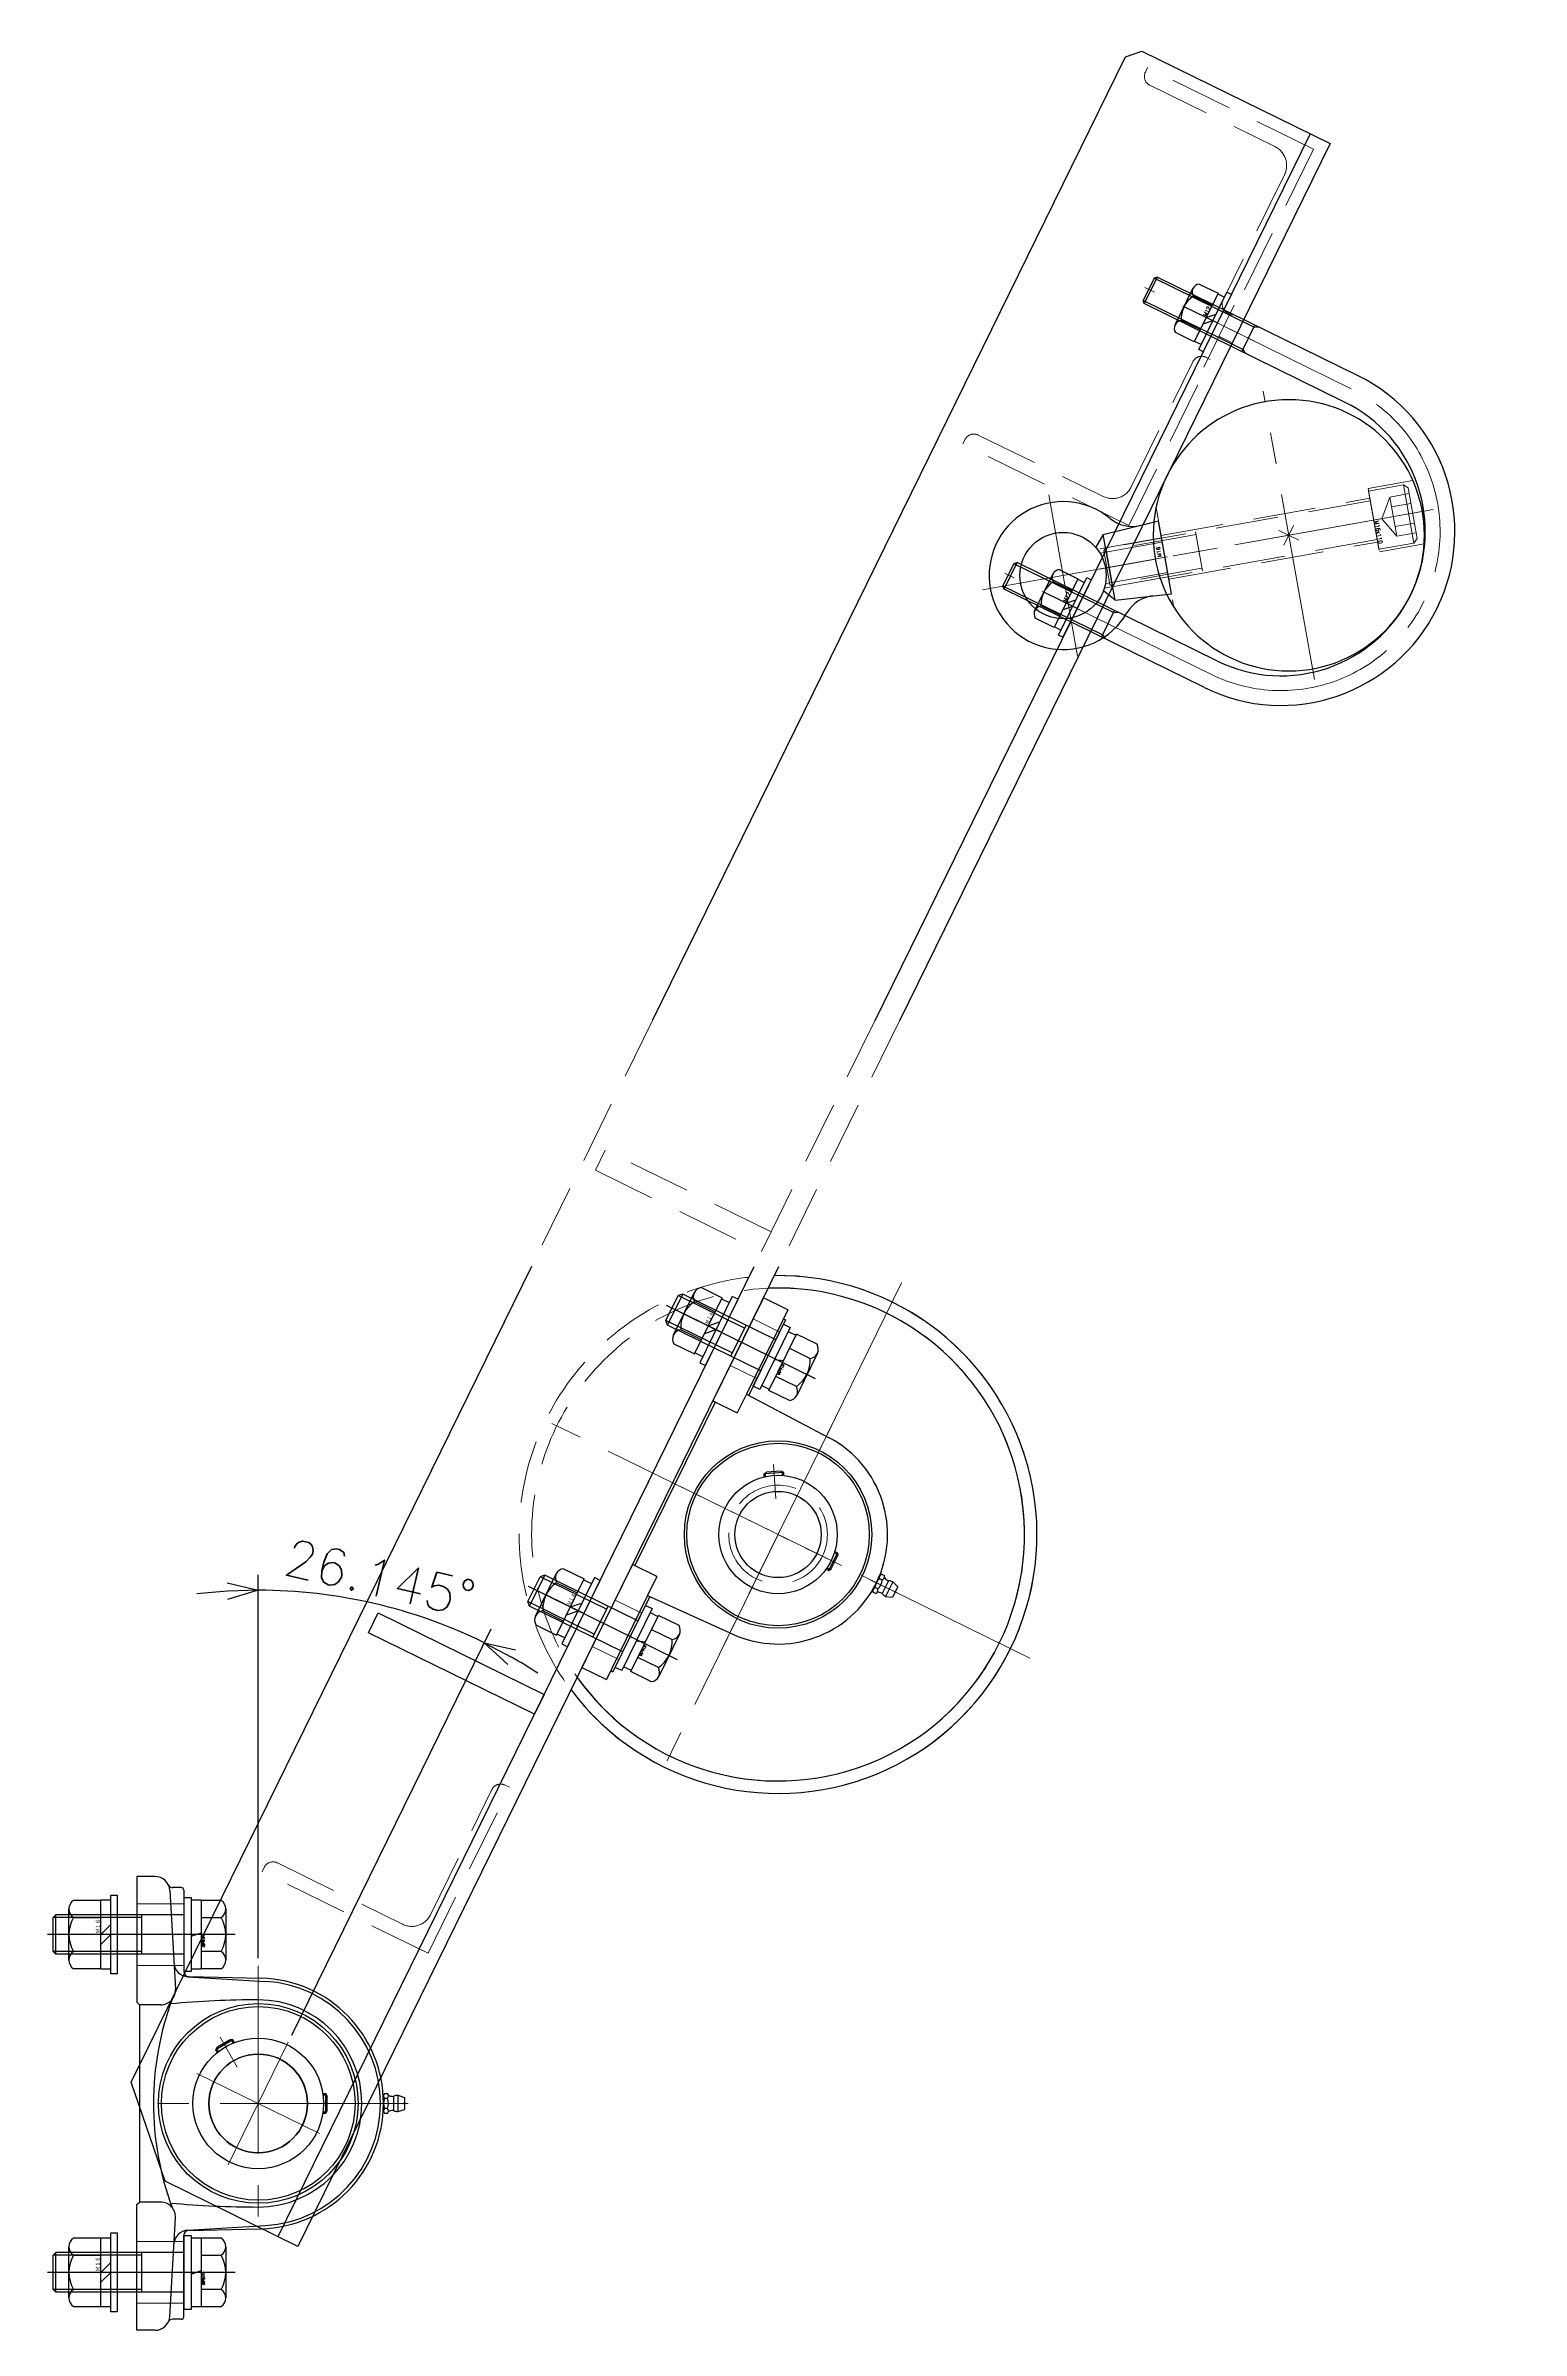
# Model space of a CAD drawing. Header units: millimetres. Extents: x -8731 to 85711, y -14522 to 31379.
# Drawn here: x 2239 to 2837, y -2990 to -2064 of the extents above; entities that cross this region are included whole.
import ezdxf

# ---------------------------------------------------------------- set-up
doc = ezdxf.new("R2010")
doc.units = ezdxf.units.MM
doc.header["$LTSCALE"] = 4
doc.header["$PDMODE"] = 99
doc.header["$PDSIZE"] = 1
doc.linetypes.add('CENTER2', pattern=[28.575, 19.05, -3.175, 3.175, -3.175])
doc.linetypes.add('HIDDEN', pattern=[9.525, 6.35, -3.175])
for name, color, linetype, lineweight in [('04_HIDDEN', 2, 'HIDDEN', 13), ('05_CENTER', 4, 'CENTER2', 13), ('08_DIM', 3, 'Continuous', 13)]:
    doc.layers.add(name, color=color, linetype=linetype, lineweight=lineweight)
doc.layers.add('10_DRAFT', color=8, linetype='Continuous', lineweight=0, plot=False)
doc.styles.add('KANJI0', font='txt.shx', dxfattribs={"width": 0.9, "height": 30, "bigfont": 'bigfont'})
doc.styles.add('KSS_TXT', font='txt.shx', dxfattribs={"bigfont": 'extfont2.shx'})
doc.dimstyles.new('KSS_DIM', dxfattribs={"dimscale": 3, "dimtxt": 3, "dimasz": 2.5, "dimexe": 1.25, "dimexo": 0.625, "dimtad": 1, "dimdsep": 46, "dimtxsty": 'KSS_TXT', "dimblk": 'OPEN30', "dimcen": 0, "dimazin": 2, "dimtfac": 0.75, "dimtmove": 0, "dimatfit": 3, "dimldrblk": 'OPEN30', "dimfxl": 1, "dimtolj": 1, "dimarcsym": 0})

# ---------------------------------------------------------------- blocks, each defined once
blk = doc.blocks.new('_Open30')
at = {"color": 0, "linetype": 'ByBlock', "lineweight": -2}
for p, q in [((-1, 0.268), (0, 0)), ((0, 0), (-1, -0.268)), ((0, 0), (-1, 0))]:
    blk.add_line(p, q, dxfattribs=at)
blk = doc.blocks.new('*D1058')
at = {"layer": '08_DIM', "color": 0, "lineweight": -2, "transparency": 16777216}
for p, q in [((2325.23, -2839.06), (2325.23, -2683.65)), ((2338.82, -2870.33), (2419.68, -2705.58))]:
    blk.add_line(p, q, dxfattribs=at)
for start, end in [(93.4422, 96.8844), (63.85466, 90), (56.97026, 60.41246)]:
    blk.add_arc((2325.23, -2898), 208.1, start, end, dxfattribs=at)
at = {"layer": 'Defpoints', "color": 0, "transparency": 16777216}
for p in [(2387.57, -2699.46), (2325.23, -2842.18), (2337.44, -2873.13), (2313.03, -2922.86), (2325.23, -2953.81)]:
    blk.add_point(p, dxfattribs=at)
at = {"layer": '08_DIM', "color": 0, "lineweight": -2, "transparency": 16777216, "xscale": 12.5, "yscale": 12.5, "zscale": 12.5}
for p, rotation in [((2325.23, -2689.9), 1.721099019032451), ((2416.93, -2711.19), 152.1335579825135)]:
    blk.add_blockref('_Open30', p, dxfattribs=dict(at, rotation=rotation))
at = {"layer": '08_DIM', "color": 0, "transparency": 16777216, "insert": (2374.71, -2684.94), "char_height": 15, "attachment_point": 5, "rotation": 346.92733, "style": 'KSS_TXT'}
blk.add_mtext('\\A1;26.145%%d', dxfattribs=at)
blk = doc.blocks.new('M16Nza_1_1_1')
at = {"color": 0}
for p, q in [((-10.39, 19.6), (10.39, 19.6)), ((-13.85, 17.74), (-13.85, 6.6)), ((-6.92, 6.6), (-6.92, 17.74)), ((6.93, 17.74), (6.93, 6.6)), ((13.85, 6.6), (13.85, 17.74)), ((-14, 2.6), (-14, 6.6)), ((-14, 6.6), (14, 6.6)), ((-4, 6.6), (0, 2.6)), ((0, 6.6), (4, 2.6)), ((14, 6.6), (14, 2.6))]:
    blk.add_line(p, q, dxfattribs=at)
at = {"color": 0, "linetype": 'CENTER2'}
blk.add_line((0, 0), (0, 19.6), dxfattribs=at)
at = {"color": 0}
blk.add_lwpolyline([(-16, 2.6), (16, 2.6), (16, 0), (-16, 0)], close=True, dxfattribs=at)
for centre, radius, start, end in [((-10.39, 15.44), 4.16, 33.626, 146.374), ((0, 5.75), 13.85, 60, 120), ((10.39, 15.44), 4.16, 33.626, 146.374)]:
    blk.add_arc(centre, radius, start, end, dxfattribs=at)
at = {"layer": '10_DRAFT', "style": 'KANJI0', "width": 0.82}
blk.add_text('Ｍ１６', height=1.714, dxfattribs=at).set_placement((0.41, 6.78))
blk = doc.blocks.new('A$C5136444F_1_1_1')
at = {"color": 0, "linetype": 'CENTER2'}
blk.add_line((0, 20.91), (0, -56), dxfattribs=at)
at = {"color": 0}
for p, q in [((-13.85, 15.14), (-13.85, 7)), ((-10.39, 17), (10.39, 17)), ((-6.92, 7), (-6.92, 15.14)), ((6.92, 15.14), (6.92, 7)), ((13.85, 7), (13.85, 15.14)), ((-15, 0), (-15, 3)), ((-15, 3), (15, 3)), ((-15, 0), (15, 0)), ((-14, 3), (-14, 7)), ((-14, 7), (14, 7)), ((-8, 0), (-8, -51.92)), ((0.73, 3), (-0.73, 7)), ((8, 0), (8, -51.92)), ((14, 7), (14, 3)), ((15, 3), (15, 0)), ((8, -17), (-8, -17)), ((-6.92, -17), (-6.92, -53)), ((6.92, -17), (6.92, -53)), ((8, -51.92), (-8, -51.92)), ((-8, -51.92), (-6.92, -53)), ((6.92, -53), (-6.92, -53)), ((8, -51.92), (6.92, -53))]:
    blk.add_line(p, q, dxfattribs=at)
for centre, radius, start, end in [((-10.39, 12.84), 4.16, 33.626, 146.374), ((0, 3.15), 13.85, 60, 120), ((10.39, 12.84), 4.16, 33.626, 146.374)]:
    blk.add_arc(centre, radius, start, end, dxfattribs=at)
at = {"layer": '10_DRAFT', "style": 'KANJI0', "width": 0.82}
blk.add_text('M16x60', height=1, dxfattribs=at).set_placement((0.41, 7.48))
blk = doc.blocks.new('MUCAP208Ja_1_1')
at = {"color": 0}
for p, q in [((-3.3, 105.8), (-2.4, 108.5)), ((-3.3, 105.8), (3.3, 105.8)), ((-2.8, 104.05), (2.8, 104.05)), ((-2.4, 108.5), (2.4, 108.5)), ((3.3, 105.8), (2.4, 108.5)), ((-4.04, 100.37), (-4.04, 101.63)), ((3.03, 100), (-3.03, 100)), ((-2.02, 101.63), (-2.02, 100.37)), ((2.02, 101.63), (2.02, 100.37)), ((4.04, 101.63), (4.04, 100.37)), ((-4, 76.6), (-2.96, 77.2)), ((4, 76.6), (-4, 76.6)), ((-4, 75.4), (-4, 76.6)), ((-3.45, 75.47), (-3.45, 76.92)), ((2.96, 77.2), (-2.96, 77.2)), ((4, 76.6), (2.96, 77.2)), ((3.45, 75.47), (3.45, 76.92)), ((4, 75.4), (4, 76.6)), ((-51.46, 20.95), (-50.79, 50.36)), ((-51.4, 20.65), (-49.5, 52.18)), ((51.4, 20.65), (49.5, 52.18)), ((51.46, 20.95), (50.79, 50.36)), ((-24.69, 39.57), (-25.73, 38.96)), ((-24.48, 39.05), (-25.73, 38.33)), ((-25.73, 38.96), (-21.73, 32.04)), ((-25.73, 38.96), (-25.73, 37.76)), ((-25.73, 37.76), (-22.77, 32.64)), ((-21.73, 32.04), (-22.77, 32.64)), ((-21.03, 33.07), (-22.28, 32.35)), ((-20.69, 32.64), (-21.73, 32.04)), ((-86.5, 19), (-53.46, 19)), ((86.5, 19), (53.46, 19)), ((-87.5, 18), (-87.5, 14.53)), ((-86.35, 13.33), (-46.35, 15.63)), ((-40, 9.64), (-40, 1)), ((40, 9.64), (40, 1)), ((86.35, 13.33), (46.35, 15.63)), ((87.5, 18), (87.5, 14.53)), ((-92, 7.34), (-92, 0)), ((-92, 0), (-41, 0)), ((-41, 0), (-40, 1)), ((-40, 1), (40, 1)), ((41, 0), (40, 1)), ((92, 0), (41, 0)), ((92, 7.34), (92, 0))]:
    blk.add_line(p, q, dxfattribs=at)
for radius in [40.5, 39.25, 26.5, 20]:
    blk.add_circle((0, 49.2), radius, dxfattribs=at)
for centre, radius, start, end in [((-3.03, 100.44), 1.56, 49.73979, 130.26021), ((0, 105.8), 3.3, 180, 208.06161), ((-8.79, 104.42), 6, 336.17154, 353.89834), ((-3.62, 103.87), 0.8, 353.89834, 28.06161), ((0, 96.3), 5.7, 69.22909, 110.77091), ((0, 107.01), 1.59, 69.55499, 110.44501), ((3.03, 100.44), 1.56, 49.73979, 130.26021), ((3.62, 103.87), 0.8, 151.93839, 186.10166), ((8.79, 104.42), 6, 186.10166, 203.82846), ((0, 105.8), 3.3, 331.93839, 0), ((0, 49.2), 50.8, 1.3029, 178.6971), ((0, 49.2), 49.59, 3.44631, 176.55369), ((-3.03, 101.56), 1.56, 229.73979, 310.26021), ((0, 105.7), 5.7, 249.22909, 290.77091), ((3.03, 101.56), 1.56, 229.73979, 310.26021), ((0, 49.2), 42, 0, 180), ((350.17, 49.2), 392.17, 180, 185.20269), ((-350.17, 49.2), 392.17, 354.79731, 0), ((-86.5, 18), 1, 90, 180), ((-57.39, 21.01), 6, 273.30187, 356.55369), ((-53.46, 21), 2, 270, 358.6971), ((57.39, 21.01), 6, 183.44631, 266.69813), ((53.46, 21), 2, 181.3029, 270), ((86.5, 18), 1, 0, 90), ((-86, 7.34), 6, 93.30187, 180), ((-89.5, 14.53), 2, 295.94448, 0), ((-46, 9.64), 6, 0, 93.30187), ((0, 127.7), 121, 249.57682, 290.42318), ((46, 9.64), 6, 86.69813, 180), ((86, 7.34), 6, 0, 86.69813), ((89.5, 14.53), 2, 180, 244.05552)]:
    blk.add_arc(centre, radius, start, end, dxfattribs=at)
at = {"layer": '04_HIDDEN', "color": 0}
for p, q in [((-81, 19), (-81, 0)), ((-56, 19), (-56, 0)), ((56, 19), (56, 0)), ((81, 19), (81, 0))]:
    blk.add_line(p, q, dxfattribs=at)
at = {"layer": '05_CENTER', "color": 0}
for p, q in [((0, 109.99), (0, 0)), ((-55.81, 49.2), (55.81, 49.2)), ((-26.85, 33.7), (-14.72, 40.7)), ((-68.5, 24), (-68.5, -4.98)), ((68.5, 24), (68.5, -4.98))]:
    blk.add_line(p, q, dxfattribs=at)
blk = doc.blocks.new('A$C6DCD7F69_1_1_1')
at = {"color": 0}
for radius in [105, 99.95, 20, 17.5]:
    blk.add_circle((0, 0), radius, dxfattribs=at)
at = {"layer": '05_CENTER'}
for p, q in [((0, 113.74), (0, -113.74)), ((113.74, 0), (-113.74, 0))]:
    blk.add_line(p, q, dxfattribs=at)
blk = doc.blocks.new('MUCP207a_1')
at = {"color": 0}
for p, q in [((-4.04, 92.37), (-4.04, 93.63)), ((-3.3, 97.8), (-2.4, 100.5)), ((-3.3, 97.8), (3.3, 97.8)), ((-2.8, 96.05), (2.8, 96.05)), ((-2.4, 100.5), (2.4, 100.5)), ((-2.02, 93.63), (-2.02, 92.37)), ((2.02, 93.63), (2.02, 92.37)), ((3.3, 97.8), (2.4, 100.5)), ((4.04, 93.63), (4.04, 92.37)), ((3.03, 92), (-3.03, 92)), ((-4, 72.5), (-2.96, 73.1)), ((-4, 71.26), (-4, 72.5)), ((4, 72.5), (-4, 72.5)), ((-3.45, 71.35), (-3.45, 72.82)), ((2.96, 73.1), (-2.96, 73.1)), ((4, 72.5), (2.96, 73.1)), ((3.45, 71.35), (3.45, 72.82)), ((4, 71.26), (4, 72.5)), ((-45.5, 11), (-44.38, 48.91)), ((45.5, 11), (44.38, 48.91)), ((-22.49, 39.23), (-23.56, 38.61)), ((-22.29, 38.71), (-23.56, 37.98)), ((-23.56, 38.61), (-23.56, 37.41)), ((-23.56, 38.61), (-19.56, 31.69)), ((-23.56, 37.41), (-20.6, 32.29)), ((-19.56, 31.69), (-20.6, 32.29)), ((-18.84, 32.74), (-20.11, 32)), ((-18.49, 32.3), (-19.56, 31.69)), ((-83.5, 11), (-83.5, 0)), ((-83.5, 11), (-78.5, 11)), ((-79.5, 12), (-45.47, 12)), ((-79.5, 11), (-79.5, 12)), ((-78.5, 11), (-45.5, 11)), ((-45.5, 11), (-36.95, 11)), ((-36.95, 0), (-36.95, 11)), ((36.95, 11), (45.5, 11)), ((36.95, 11), (36.95, 0)), ((45.47, 12), (79.5, 12)), ((45.5, 11), (78.5, 11)), ((78.5, 11), (83.5, 11)), ((79.5, 11), (79.5, 12)), ((83.5, 0), (83.5, 11)), ((-83.5, 0), (-36.95, 0)), ((-36.95, 1), (36.95, 1)), ((36.95, 0), (83.5, 0))]:
    blk.add_line(p, q, dxfattribs=at)
for radius in [38, 37, 24, 17.5]:
    blk.add_circle((0, 47.6), radius, dxfattribs=at)
for centre, radius, start, end in [((-3.03, 92.44), 1.56, 49.73979, 130.26021), ((0, 97.8), 3.3, 180, 208.06161), ((-8.79, 96.42), 6, 336.17154, 353.89834), ((-3.62, 95.87), 0.8, 353.89834, 28.06161), ((0, 88.3), 5.7, 69.22909, 110.77091), ((0, 99.01), 1.59, 69.55499, 110.44501), ((3.03, 92.44), 1.56, 49.73979, 130.26021), ((3.62, 95.87), 0.8, 151.93839, 186.10166), ((8.79, 96.42), 6, 186.10166, 203.82846), ((0, 97.8), 3.3, 331.93839, 0), ((0, 47.6), 44.4, 1.69122, 178.30878), ((-3.03, 93.56), 1.56, 229.73979, 310.26021), ((0, 97.7), 5.7, 249.22909, 290.77091), ((3.03, 93.56), 1.56, 229.73979, 310.26021)]:
    blk.add_arc(centre, radius, start, end, dxfattribs=at)
at = {"layer": '04_HIDDEN', "color": 0}
for p, q in [((-74, 12), (-74, 0)), ((-53, 12), (-53, 0)), ((53, 12), (53, 0)), ((74, 12), (74, 0))]:
    blk.add_line(p, q, dxfattribs=at)
at = {"layer": '05_CENTER', "color": 0}
for p, q in [((0, 0), (0, 102.47)), ((-49.42, 47.6), (49.42, 47.6)), ((-24.68, 33.35), (-12.56, 40.35)), ((-63.5, 17), (-63.5, -5)), ((63.5, 17), (63.5, -5))]:
    blk.add_line(p, q, dxfattribs=at)
blk = doc.blocks.new('A$C09CE55E7_1_1_1')
at = {"color": 0, "linetype": 'CENTER2'}
blk.add_line((0, -46.09), (0, 21.25), dxfattribs=at)
at = {"color": 0}
for p, q in [((-12.7, 15.8), (-12.7, 6.5)), ((-9.52, 17.5), (9.52, 17.5)), ((-6.35, 6.5), (-6.35, 15.8)), ((6.35, 15.8), (6.35, 6.5)), ((12.7, 15.8), (12.7, 6.5)), ((-14, 0), (-14, 3)), ((-14, 3), (14, 3)), ((14, 0), (-14, 0)), ((12.7, 6.5), (-12.7, 6.5)), ((-12.25, 3), (-12.25, 6.5)), ((-7, 0), (-7, -42.1)), ((-0.64, 6.5), (0.64, 3)), ((7, 0), (7, -42.1)), ((12.25, 6.5), (12.25, 3)), ((14, 3), (14, 0)), ((7, -13.5), (-7, -13.5)), ((-5.6, -13.5), (-5.6, -43.5)), ((5.6, -13.5), (5.6, -43.5)), ((-7, -42.1), (-5.6, -43.5)), ((7, -42.1), (-7, -42.1)), ((5.6, -43.5), (-5.6, -43.5)), ((7, -42.1), (5.6, -43.5))]:
    blk.add_line(p, q, dxfattribs=at)
for centre, radius, start, end in [((-9.52, 13.69), 3.81, 33.626, 146.374), ((0, 4.8), 12.7, 60, 120), ((9.52, 13.69), 3.81, 33.626, 146.374)]:
    blk.add_arc(centre, radius, start, end, dxfattribs=at)
at = {"layer": '10_DRAFT', "ltscale": 3, "style": 'KANJI0', "width": 0.82}
blk.add_text('M14x50', height=1, dxfattribs=at).set_placement((0.53, 6.6))
blk = doc.blocks.new('M14Nza_1_1_1')
at = {"color": 0}
for p, q in [((-12.7, 15.4), (-12.7, 6.1)), ((-9.52, 17.1), (9.52, 17.1)), ((-6.35, 6.1), (-6.35, 15.4)), ((6.35, 15.4), (6.35, 6.1)), ((12.7, 15.4), (12.7, 6.1)), ((-12.7, 6.1), (12.7, 6.1)), ((-12.25, 2.6), (-12.25, 6.1)), ((-3.5, 6.1), (0, 2.6)), ((0, 6.1), (3.5, 2.6)), ((12.25, 6.1), (12.25, 2.6))]:
    blk.add_line(p, q, dxfattribs=at)
at = {"color": 0, "linetype": 'CENTER2'}
blk.add_line((0, 0), (0, 17.1), dxfattribs=at)
at = {"color": 0}
blk.add_lwpolyline([(-15, 0), (15, 0), (15, 2.6), (-15, 2.6)], close=True, dxfattribs=at)
for centre, radius, start, end in [((-9.52, 13.29), 3.81, 33.626, 146.374), ((0, 4.4), 12.7, 60, 120), ((9.52, 13.29), 3.81, 33.626, 146.374)]:
    blk.add_arc(centre, radius, start, end, dxfattribs=at)
at = {"layer": '10_DRAFT', "ltscale": 3, "style": 'KANJI0', "width": 0.82}
blk.add_text('Ｍ１４', height=1.5, dxfattribs=at).set_placement((0.39, 6.2))
blk = doc.blocks.new('A$C4EE614CD_1_1')
at = {"color": 0}
blk.add_circle((0, 0), 55, dxfattribs=at)
at = {"layer": '04_HIDDEN'}
for p, q in [((-20.59, 51), (20.59, 51)), ((-9, 51), (-9, -35)), ((9, 51), (9, -35)), ((-13, -35), (-13, -53.44)), ((-13, -35), (13, -35)), ((13, -35), (13, -53.44))]:
    blk.add_line(p, q, dxfattribs=at)
at = {"layer": '05_CENTER'}
for p, q in [((0, -59.42), (0, 59.42)), ((59.42, 0), (-59.42, 0))]:
    blk.add_line(p, q, dxfattribs=at)
blk = doc.blocks.new('A$C3CCA425A_1_1')
at = {"color": 0}
for p, q in [((-13.54, 23), (-15, 0)), ((-13.54, 23), (-8.96, 26.97)), ((-13.54, 23), (13.54, 23)), ((13.54, 23), (8.96, 26.97)), ((13.54, 23), (15, 0)), ((-15, 0), (15, 0))]:
    blk.add_line(p, q, dxfattribs=at)
blk.add_circle((0, 42), 17.5, dxfattribs=at)
for centre, radius, start, end in [((0, 42), 30, 310.3553, 229.6447), ((-28.49, 8.47), 14, 356.37247, 49.6447), ((28.49, 8.47), 14, 130.3553, 183.62753)]:
    blk.add_arc(centre, radius, start, end, dxfattribs=at)
at = {"layer": '04_HIDDEN', "color": 0}
for p, q in [((-8, 26.44), (-8, 0)), ((-6.25, 0), (-6.25, 25.65)), ((6.25, 25.65), (6.25, 0)), ((8, 0), (8, 26.44))]:
    blk.add_line(p, q, dxfattribs=at)
at = {"layer": '05_CENTER', "color": 0}
for p, q in [((0, 75.2), (0, -3.28)), ((-33.2, 42), (33.2, 42))]:
    blk.add_line(p, q, dxfattribs=at)
at = {"layer": '10_DRAFT', "style": 'KSS_TXT'}
blk.add_text('M16', height=1.5, dxfattribs=at).set_placement((0.54, 1.35))
blk = doc.blocks.new('A$C39185EFE_1')
at = {"color": 0, "linetype": 'CENTER2'}
blk.add_line((0, 19), (0, -113), dxfattribs=at)
at = {"color": 0}
for p, q in [((-12, 14.4), (-10.4, 16)), ((-12, 14.4), (-12, 0)), ((12, 14.4), (-12, 14.4)), ((10.4, 16), (-10.4, 16)), ((12, 14.4), (10.4, 16)), ((12, 14.4), (12, 0)), ((12, 0), (-12, 0)), ((-8, 0), (-8, -108.92)), ((8, 0), (8, -108.92)), ((8, -72), (-8, -72)), ((-6.92, -72), (-6.92, -110)), ((6.92, -72), (6.92, -110)), ((-8, -76), (-8, -76)), ((8, -108.92), (-8, -108.92)), ((-8, -108.92), (-6.92, -110)), ((6.92, -110), (-6.92, -110)), ((8, -108.92), (6.92, -110))]:
    blk.add_line(p, q, dxfattribs=at)
at = {"color": 0, "linetype": 'HIDDEN'}
for p, q in [((-8.08, 16), (-8.08, 8)), ((-4.04, 16), (-4.04, 8)), ((4.04, 16), (4.04, 8)), ((8.08, 16), (8.08, 8)), ((-8.08, 8), (0, 3.33)), ((8.08, 8), (-8.08, 8)), ((8.08, 8), (0, 3.33))]:
    blk.add_line(p, q, dxfattribs=at)
at = {"layer": '10_DRAFT', "style": 'KANJI0', "width": 0.82}
blk.add_text('M16x110', height=1.714, dxfattribs=at).set_placement((0.41, 0.18))
blk = doc.blocks.new('A$C50724800_1_1')
at = {"color": 4, "xscale": -1, "rotation": 359.9999999937623}
blk.add_blockref('A$C3CCA425A_1_1', (0, 51), dxfattribs=at)
at = {"rotation": 7.637784012066487e-11}
blk.add_blockref('A$C4EE614CD_1_1', (0, 0), dxfattribs=at)
at = {"layer": '04_HIDDEN', "xscale": -1, "rotation": 180.0000000000764}
blk.add_blockref('A$C39185EFE_1', (0, -35), dxfattribs=at)
blk = doc.blocks.new('M12Nza_2_1')
at = {"color": 0}
for p, q in [((-10.95, 5), (-10.95, 13.53)), ((-8.21, 15), (8.21, 15)), ((-5.47, 5), (-5.47, 13.53)), ((5.48, 5), (5.48, 13.53)), ((10.95, 13.53), (10.95, 5)), ((10.95, 5), (-10.95, 5)), ((-10.75, 2), (-10.75, 5)), ((0, 2), (-3, 5)), ((0, 5), (3, 2)), ((10.75, 5), (10.75, 2))]:
    blk.add_line(p, q, dxfattribs=at)
at = {"color": 0, "linetype": 'CENTER2'}
blk.add_line((0, 0), (0, 15), dxfattribs=at)
at = {"color": 0}
blk.add_lwpolyline([(-13, 2), (13, 2), (13, 0), (-13, 0)], close=True, dxfattribs=at)
for centre, radius, start, end in [((-8.21, 11.71), 3.29, 33.626, 146.374), ((0, 4.05), 10.95, 60, 120), ((8.21, 11.71), 3.29, 33.626, 146.374)]:
    blk.add_arc(centre, radius, start, end, dxfattribs=at)
at = {"layer": '10_DRAFT', "style": 'KSS_TXT'}
blk.add_text('M12', height=1.5, dxfattribs=at).set_placement((0.31, 5.09))
blk = doc.blocks.new('A$C575E2545_1_1')
at = {"color": 0}
for p, q in [((-70.5, 0), (-70.5, -90.55)), ((-58.5, 0), (-58.5, -90.55)), ((58.5, 0), (58.5, -90.55)), ((70.5, 0), (70.5, -90.55)), ((-69.55, -46.5), (-70.5, -44.86)), ((-59.45, -46.5), (-58.5, -44.86)), ((59.45, -46.5), (58.5, -44.86)), ((69.55, -46.5), (70.5, -44.86)), ((-70.5, -46.5), (-58.5, -46.5)), ((-69.55, -46.5), (-69.55, -91.5)), ((-59.45, -46.5), (-59.45, -91.5)), ((70.5, -46.5), (58.5, -46.5)), ((59.45, -46.5), (59.45, -91.5)), ((69.55, -46.5), (69.55, -91.5)), ((-70.5, -90.55), (-58.5, -90.55)), ((-70.5, -90.55), (-69.55, -91.5)), ((-69.55, -91.5), (-59.45, -91.5)), ((-58.5, -90.55), (-59.45, -91.5)), ((70.5, -90.55), (58.5, -90.55)), ((58.5, -90.55), (59.45, -91.5)), ((69.55, -91.5), (59.45, -91.5)), ((70.5, -90.55), (69.55, -91.5))]:
    blk.add_line(p, q, dxfattribs=at)
for radius in [70.5, 58.5]:
    blk.add_arc((0, 0), radius, 0, 180, dxfattribs=at)
at = {"layer": '05_CENTER', "color": 0}
for p, q in [((-64.5, 0), (-64.5, -93.15)), ((64.5, 0), (64.5, -93.15))]:
    blk.add_line(p, q, dxfattribs=at)
blk.add_arc((0, 0), 64.5, 0, 180, dxfattribs=at)
blk = doc.blocks.new('A$C1DE955DB_1_1')
at = {"color": 4}
blk.add_blockref('A$C575E2545_1_1', (0, -58.5), dxfattribs=at)
at = {"color": 4, "rotation": 180}
for p in [(-64.5, -119), (64.5, -119)]:
    blk.add_blockref('M12Nza_2_1', p, dxfattribs=at)
blk = doc.blocks.new('A$C3B8279DF_1_1')
at = {"color": 0}
for p, q in [((0, 0), (0, -75)), ((0, 0), (75, 0)), ((75, -2), (75, 0)), ((14.5, -6), (71, -6)), ((6, -71), (6, -14.5)), ((2, -75), (0, -75))]:
    blk.add_line(p, q, dxfattribs=at)
for centre, radius, start, end in [((14.5, -14.5), 8.5, 90, 180), ((71, -2), 4, 270, 0), ((2, -71), 4, 270, 0)]:
    blk.add_arc(centre, radius, start, end, dxfattribs=at)
blk = doc.blocks.new('A$C1FC96EE0_1_1_1')
at = {"color": 0}
for p, q in [((-36, 935), (-36, 534.32)), ((-36, 423.13), (-36, -15))]:
    blk.add_line(p, q, dxfattribs=at)
for points in [[(45, 494.94), (45, 930), (40, 935), (-45, 935), (-45, 538.69)], [(-45, 427.5), (-45, -15), (15, -15), (45, 15), (45, 383.75)]]:
    blk.add_lwpolyline(points, dxfattribs=at)
blk.add_lwpolyline([(-36, 221), (39, 221), (39, 230), (-36, 230)], close=True, dxfattribs=at)
blk.add_circle((-5, 30), 20, dxfattribs=at)
at = {"layer": '04_HIDDEN'}
for p, q in [((-45, 538.69), (-45, 427.5)), ((-36, 534.32), (-36, 423.13)), ((45, 494.94), (45, 383.75))]:
    blk.add_line(p, q, dxfattribs=at)
blk.add_lwpolyline([(-36, 439), (39, 439), (39, 430), (-36, 430)], close=True, dxfattribs=at)
at = {"layer": '05_CENTER'}
for p, q in [((-30.71, 849.5), (-53.11, 849.5)), ((-30.71, 720.5), (-53.11, 720.5)), ((-29.32, 393.5), (-51.71, 393.5)), ((-29.32, 266.5), (-51.71, 266.5)), ((-5, 2.3), (-5, 57.7)), ((22.7, 30), (-32.7, 30))]:
    blk.add_line(p, q, dxfattribs=at)
at = {"layer": '10_DRAFT'}
for p, q in [((-39, 831), (-39, 859)), ((-45, 845), (-39, 845)), ((-100, 780.53), (-100, 789.47)), ((-104.47, 785), (-95.53, 785)), ((-92.6, 325.53), (-92.6, 334.47)), ((-97.07, 330), (-88.13, 330))]:
    blk.add_line(p, q, dxfattribs=at)
at = {"layer": '04_HIDDEN', "xscale": -1, "rotation": 90}
blk.add_blockref('A$C3B8279DF_1_1', (-40, 930), dxfattribs=at)
at = {"layer": '04_HIDDEN', "rotation": 90}
for p in [(-40, 760), (-40, 115)]:
    blk.add_blockref('A$C3B8279DF_1_1', p, dxfattribs=at)
blk = doc.blocks.new('A$C7EF059D2_1_1')
for radius, start, end in [(105, 216.89691, 90.81241), (99.95, 215.41466, 92.29465)]:
    blk.add_arc((260.03, 162.2), radius, start, end)
at = {"xscale": -1}
for name, p, rotation in [('A$C1FC96EE0_1_1_1', (31.49, -93.23), 333.8546570015429), ('A$C50724800_1_1', (467.17, 567.39), 100.1108140254888)]:
    blk.add_blockref(name, p, dxfattribs=dict(at, rotation=rotation))
for name, p, rotation in [('A$C1DE955DB_1_1', (516.54, 543.15), 243.854656989558), ('A$C09CE55E7_1_1_1', (256.06, 234.89), 243.8546570135316), ('M14Nza_1_1_1', (237.2, 244.15), 63.85465701353157), ('A$C09CE55E7_1_1_1', (200.09, 120.89), 243.8546570135316), ('M14Nza_1_1_1', (181.24, 130.14), 63.85465701353157), ('A$C5136444F_1_1_1', (19, 0), 270), ('M16Nza_1_1_1', (-8, 0), 90), ('A$C5136444F_1_1_1', (19, -137), 270), ('M16Nza_1_1_1', (-8, -137), 90)]:
    blk.add_blockref(name, p, dxfattribs=dict(rotation=rotation))
at = {"color": 4}
for name, p, rotation in [('MUCP207a_1', (217.3, 183.18), 243.8546569111489), ('MUCAP208Ja_1_1', (0, -68.5), 270)]:
    blk.add_blockref(name, p, dxfattribs=dict(at, rotation=rotation))
at = {"layer": '04_HIDDEN', "rotation": 333.8546569895396}
blk.add_blockref('A$C6DCD7F69_1_1_1', (260.03, 162.2), dxfattribs=at)

msp = doc.modelspace()

# ---------------------------------------------------------------- block references
msp.add_blockref('A$C7EF059D2_1_1', (2276.03375, -2829.49718))

# ---------------------------------------------------------------- dimensions: what is measured, and where the dimension line sits
at = {"layer": '08_DIM', "color": 1}
dim = msp.add_angular_dim_2l(base=(2387.56747, -2699.45718), line1=((2325.23375, -2842.18275), (2325.23375, -2953.81161)), line2=((2313.02722, -2922.86397), (2337.44028, -2873.13039)), dimstyle='KSS_DIM', override={"dimscale": 5, "dimadec": 3}, dxfattribs=at)
dim.commit()
dim.dimension.update_dxf_attribs({"geometry": '*D1058', "text_midpoint": (2374.70772, -2684.93517)})

doc.saveas('drawing.dxf')
